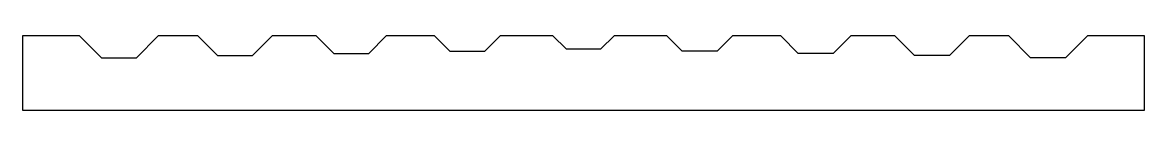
# Model space of a CAD drawing. Header units: millimetres. Extents: x 0 to 1285, y 0 to 85.
import ezdxf

# ---------------------------------------------------------------- set-up
doc = ezdxf.new("R2010")
doc.units = ezdxf.units.MM

msp = doc.modelspace()

# ---------------------------------------------------------------- linework, layer by layer
at = {"color": 7, "linetype": 'Continuous', "lineweight": 25}
for p, q in [((65.5, 85), (0, 85)), ((0, 85), (0, 0)), ((65.5, 85), (90.5, 60)), ((130.5, 60), (155.5, 85)), ((201, 85), (155.5, 85)), ((201, 85), (223.5, 62.5)), ((263.5, 62.5), (286, 85)), ((336.5, 85), (286, 85)), ((336.5, 85), (356.5, 65)), ((396.5, 65), (416.5, 85)), ((472, 85), (416.5, 85)), ((472, 85), (489.5, 67.5)), ((529.5, 67.5), (547, 85)), ((607.5, 85), (547, 85)), ((607.5, 85), (622.5, 70)), ((662.5, 70), (677.5, 85)), ((738, 85), (677.5, 85)), ((755.5, 67.5), (738, 85)), ((813, 85), (795.5, 67.5)), ((868.5, 85), (813, 85)), ((888.5, 65), (868.5, 85)), ((948.5, 85), (928.5, 65)), ((999, 85), (948.5, 85)), ((1021.5, 62.5), (999, 85)), ((1084, 85), (1061.5, 62.5)), ((1129.5, 85), (1084, 85)), ((1154.5, 60), (1129.5, 85)), ((1219.5, 85), (1194.5, 60)), ((1285, 85), (1219.5, 85)), ((1285, 0), (1285, 85)), ((356.5, 65), (396.5, 65)), ((489.5, 67.5), (529.5, 67.5)), ((622.5, 70), (662.5, 70)), ((795.5, 67.5), (755.5, 67.5)), ((928.5, 65), (888.5, 65)), ((90.5, 60), (130.5, 60)), ((223.5, 62.5), (263.5, 62.5)), ((1061.5, 62.5), (1021.5, 62.5)), ((1194.5, 60), (1154.5, 60)), ((0, 0), (1285, 0))]:
    msp.add_line(p, q, dxfattribs=at)

doc.saveas('drawing.dxf')
